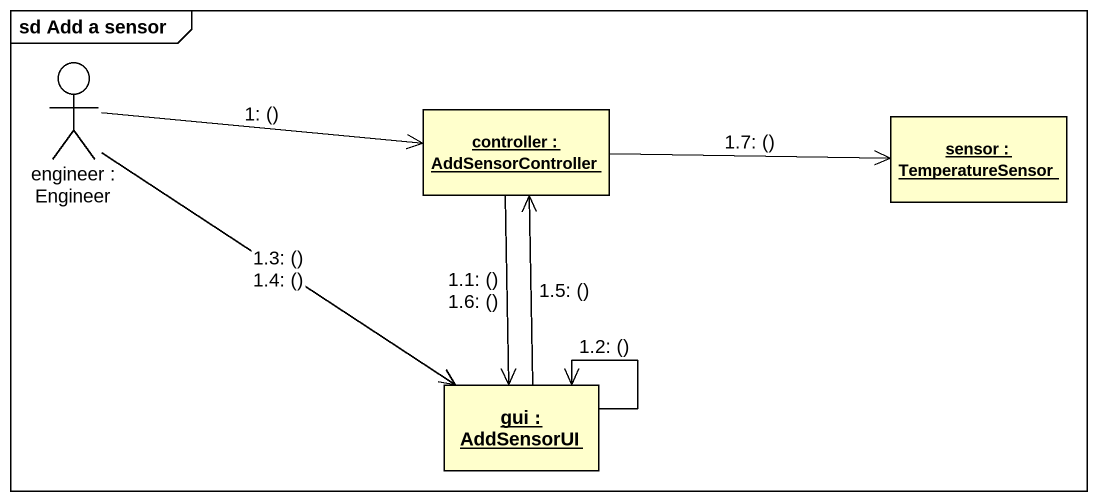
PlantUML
@startuml
mainframe sd Add a sensor
allowmixing
hide circle
hide empty members
actor "engineer : Engineer" as engineer
object "controller : AddSensorController" as controller
object "sensor : TemperatureSensor" as sensor
object "gui : AddSensorUI" as gui
engineer -right-> controller : 1: ()
controller --> gui : 1.1: ()\n1.6: ()
gui --> gui : 1.2: ()
engineer --> gui : 1.3: ()\n1.4: ()
gui -up-> controller : 1.5: ()
controller -right-> sensor : 1.7: ()
@enduml
